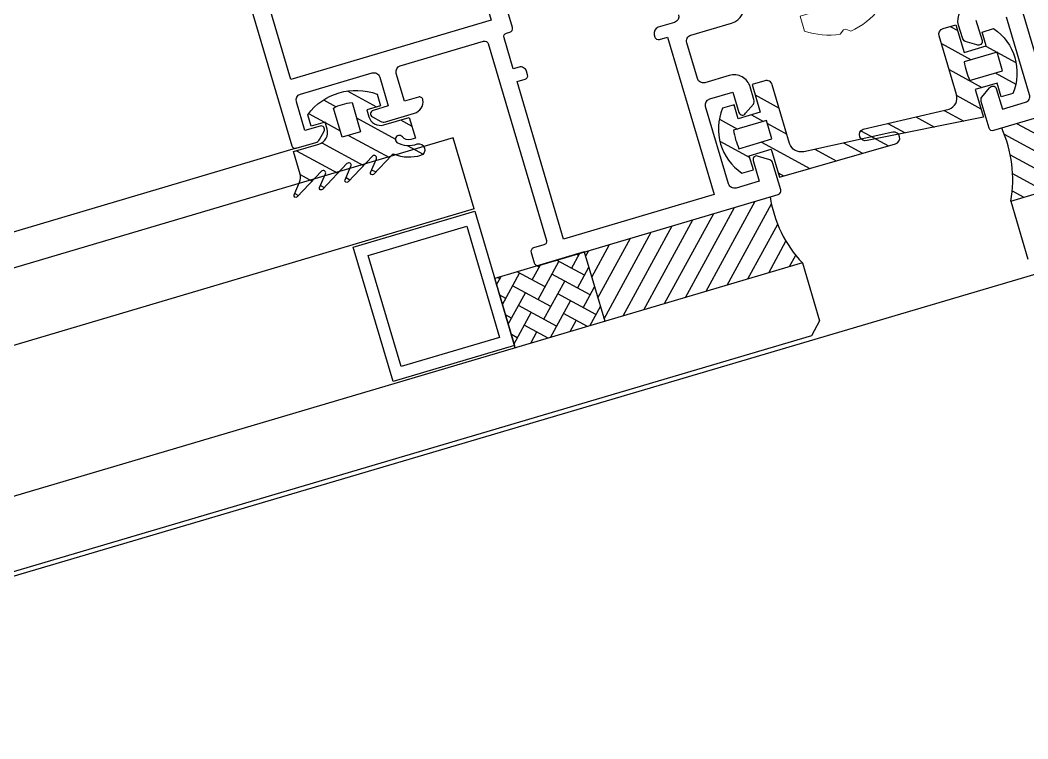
# Model space of a CAD drawing. Header units: millimetres. Extents: x 62878 to 70819, y -67946 to -61850.
# Drawn here: x 63786.6 to 63794.95, y -65578.62 to -65572.66 of the extents above; entities that cross this region are included whole.
import ezdxf

# ---------------------------------------------------------------- set-up
doc = ezdxf.new("R2010")
doc.units = ezdxf.units.MM
doc.layers.add('alan hesabı1', color=7, linetype='Continuous', plot=False)
doc.layers.add('DOGRAMA', color=171, linetype='Continuous', lineweight=0)
pattern_1 = [(151.4266584183392, (64120.04222058725, -65463.42116544953), (0.07592747398675415, 0.1394151397588898), [])]

# ---------------------------------------------------------------- blocks, each defined once
blk = doc.blocks.new('a2we')
at = {"lineweight": 5, "ltscale": 0.5}
for p, q in [((-196.0144480926461, -415.2868589025547), (-196.5925912144022, -417.2488821181558)), ((-196.0144480926461, -415.2868589025547), (-195.4639709594615, -417.7110762494052)), ((-197.5747968978259, -417.6063757508618), (-196.5747276986959, -417.2423803302317)), ((-196.5747276986959, -417.2423803302317), (-194.1582851917165, -418.2620245979042)), ((-194.1582851917165, -418.2620245979042), (-197.5747968978259, -417.6063757508618)), ((-195.1583543907882, -418.6260200186506), (-197.5747968978259, -417.6063757508618)), ((-196.8896500078097, -417.895480952812), (-197.0961171580722, -418.3448917148726)), ((-197.1143788935161, -419.7428166739272), (-197.1143788935161, -418.4283854465556)), ((-194.1582851917165, -418.2620245979042), (-195.1583543907882, -418.6260200186506)), ((-195.1583543907882, -418.6260200186506), (-194.9264251741961, -419.2953524503964)), ((-198.1144480926461, -420.1068120946153), (-197.1143788935161, -419.7428166739268)), ((-197.1143788935161, -419.7428166739268), (-193.9153324771005, -421.0399975355008)), ((-197.1143788935161, -419.7428166739268), (-193.9153324771005, -421.0399975355008)), ((-194.9154016761394, -420.634479622855), (-194.9154016761394, -419.3608343693425)), ((-194.9154016761721, -421.4039929561312), (-198.1144480926461, -420.1068120946153)), ((-193.9153324771005, -421.0399975355008), (-198.1144480926461, -420.1068120946153)), ((-197.1143788935161, -422.2969096404012), (-197.1143788935162, -420.512330007273)), ((-193.9153324771005, -421.0399975355008), (-194.9154016761721, -421.4039929561312)), ((-194.9154016761721, -423.1885725893157), (-194.9154016761721, -421.4039929561312)), ((-198.1144480926461, -422.6609050610894), (-197.1143788935161, -422.2969096404012)), ((-197.1143788935161, -422.2969096404012), (-193.9153324771005, -423.594090501975)), ((-197.1143788935161, -422.2969096404012), (-193.9153324771005, -423.594090501975)), ((-194.9154016761721, -423.9580859226053), (-198.1144480926461, -422.6609050610894)), ((-193.9153324771005, -423.594090501975), (-198.1144480926461, -422.6609050610894)), ((-197.1143788935161, -424.8510026068752), (-197.1143788935162, -423.0664229737469)), ((-193.9153324771005, -423.594090501975), (-194.9154016761721, -423.9580859226053)), ((-194.9154016761721, -425.7426655557898), (-194.9154016761721, -423.9580859226053)), ((-198.1144480926461, -425.2149980275636), (-197.1143788935161, -424.8510026068752)), ((-197.1143788935161, -424.8510026068752), (-193.9153324771005, -426.1481834684492)), ((-197.1143788935161, -424.8510026068752), (-193.9153324771005, -426.1481834684492)), ((-194.9154016761721, -426.5121788890793), (-198.1144480926461, -425.2149980275636)), ((-193.9153324771005, -426.1481834684492), (-198.1144480926461, -425.2149980275636)), ((-197.1143788935161, -427.3050955733496), (-197.1143788935162, -425.6205159402211)), ((-193.9153324771005, -426.1481834684492), (-194.9154016761721, -426.5121788890793)), ((-194.9154016761721, -428.1967585222638), (-194.9154016761721, -426.5121788890793)), ((-198.1144480926461, -427.669090994038), (-197.1143788935161, -427.3050955733496)), ((-197.1143788935161, -427.3050955733496), (-193.9153324771005, -428.6022764349236)), ((-197.1143788935161, -427.3050955733496), (-193.9153324771005, -428.6022764349236)), ((-194.9154016761721, -428.9662718555534), (-198.1144480926461, -427.669090994038)), ((-193.9153324771005, -428.6022764349236), (-198.1144480926461, -427.669090994038)), ((-197.1143788935161, -429.5591885398237), (-197.1143788935161, -428.0237477951896)), ((-193.9153324771005, -428.6022764349236), (-194.9154016761721, -428.9662718555534)), ((-194.9154016761721, -430.450851488738), (-194.9154016761721, -428.9662718555534)), ((-198.1144480926461, -429.9231839605702), (-197.1143788935161, -429.5591885398237)), ((-197.1143788935161, -429.5591885398237), (-193.9153324771005, -430.8563694013976)), ((-197.1143788935161, -429.5591885398237), (-193.9153324771005, -430.8563694013976)), ((-194.9154016761721, -431.2203648220857), (-198.1144480926461, -429.9231839605702)), ((-193.9153324771005, -430.8563694013976), (-198.1144480926461, -429.9231839605702)), ((-197.1143788935161, -431.8132815063559), (-197.1143788935161, -430.2778407616635)), ((-193.9153324771005, -430.8563694013976), (-194.9154016761721, -431.2203648220857)), ((-194.9154016761721, -432.7049444552304), (-194.9154016761721, -431.2203648220857)), ((-198.1144480926461, -432.177276926986), (-197.1143788935161, -431.8132815063559)), ((-194.9154016761721, -433.4744577885599), (-198.1144480926461, -432.177276926986)), ((-193.9153324771005, -433.1104623678716), (-198.1144480926461, -432.177276926986)), ((-197.1143788935161, -431.8132815063559), (-193.9153324771005, -433.1104623678716)), ((-197.1143788935161, -431.8132815063559), (-193.9153324771005, -433.1104623678716)), ((-197.1143788935161, -434.0673744728301), (-197.1143788935161, -432.5319337281958)), ((-193.9153324771005, -433.1104623678716), (-194.9154016761721, -433.4744577885599)), ((-194.9154016761721, -434.9590374217446), (-194.9154016761721, -433.4744577885599)), ((-198.1144480926461, -434.4313698935184), (-197.1143788935161, -434.0673744728301)), ((-194.9154016761721, -435.7285507550341), (-198.1144480926461, -434.4313698935184)), ((-193.9153324771005, -435.364555334404), (-198.1144480926461, -434.4313698935184)), ((-197.1143788935161, -434.0673744728301), (-193.9153324771005, -435.364555334404)), ((-197.1143788935161, -434.0673744728301), (-193.9153324771005, -435.364555334404)), ((-197.1143788935161, -436.3642339800811), (-197.1143788935161, -434.7860266946118)), ((-193.9153324771005, -435.364555334404), (-194.9154016761721, -435.7285507550341)), ((-198.1144480926461, -436.7282294008277), (-197.1143788935161, -436.3642339800811)), ((-197.1143788935161, -436.3642339800811), (-193.9153324771005, -437.6614148416551)), ((-197.1143788935161, -436.3642339800811), (-193.9153324771005, -437.6614148416551)), ((-194.9154016761721, -437.2558969289955), (-194.9154016761721, -435.7285507550341)), ((-194.9154016761721, -438.0254102623434), (-198.1144480926461, -436.7282294008277)), ((-193.9153324771005, -437.6614148416551), (-198.1144480926461, -436.7282294008277)), ((-197.1143788935161, -438.6610934873901), (-197.1143788935161, -437.1337473134849)), ((-193.9153324771005, -437.6614148416551), (-194.9154016761721, -438.0254102623434)), ((-194.9154016761721, -439.5527564362646), (-194.9154016761721, -438.0254102623434)), ((-198.1144480926461, -439.0250889080787), (-197.1143788935161, -438.6610934873901)), ((-194.9154016761721, -440.3222697695944), (-198.1144480926461, -439.0250889080787)), ((-193.9153324771005, -439.9582743489061), (-198.1144480926461, -439.0250889080787)), ((-197.1143788935161, -438.6610934873901), (-193.9153324771005, -439.9582743489061)), ((-197.1143788935161, -438.6610934873901), (-193.9153324771005, -439.9582743489061)), ((-197.1143788935161, -440.9579529946993), (-197.1143788935161, -439.430606820736)), ((-193.9153324771005, -439.9582743489061), (-194.9154016761721, -440.3222697695944)), ((-194.9154016761721, -441.849615943574), (-194.9154016761721, -440.3222697695944)), ((-198.1144480926461, -441.3219484153295), (-197.1143788935161, -440.9579529946993)), ((-194.9154016761721, -442.6191292769035), (-198.1144480926461, -441.3219484153295)), ((-193.9153324771005, -442.2551338562151), (-198.1144480926461, -441.3219484153295)), ((-197.1143788935161, -440.9579529946993), (-193.9153324771005, -442.2551338562151)), ((-197.1143788935161, -443.2537258831643), (-197.1143788935161, -441.7274663280053)), ((-193.9153324771005, -442.2551338562151), (-194.9154016761721, -442.6191292769035)), ((-194.9154016761721, -444.1453888320787), (-194.9154016761721, -442.6191292769035)), ((-198.1144480926461, -443.6177213039109), (-197.1143788935161, -443.2537258831643)), ((-194.9154016761721, -444.9149021654266), (-198.1144480926461, -443.6177213039109)), ((-193.9153324771005, -444.5509067447383), (-198.1144480926461, -443.6177213039109)), ((-197.1143788935161, -443.2537258831643), (-193.9153324771005, -444.5509067447383)), ((-197.1143788935161, -445.5538642814245), (-197.1143788935161, -444.0232392165685)), ((-193.9153324771005, -444.5509067447383), (-194.9154016761721, -444.9149021654266)), ((-198.1144480926461, -445.9178597020545), (-197.1143788935161, -445.5538642814245)), ((-197.1143788935161, -445.5538642814245), (-193.9153324771005, -446.8510451429402)), ((-197.1143788935161, -445.5538642814245), (-193.9153324771005, -446.8510451429402)), ((-194.9154016761721, -446.4455272302989), (-194.9154016761721, -444.9149021654266)), ((-193.9153324771005, -446.8510451429402), (-198.1144480926461, -445.9178597020545)), ((-194.9154016761721, -447.2150405636282), (-198.1144480926461, -445.9178597020545)), ((-197.1143788935161, -447.8540026795677), (-197.1143788935161, -446.3233776147298)), ((-193.9153324771005, -446.8510451429402), (-194.9154016761721, -447.2150405636282)), ((-194.9154016761721, -448.7456656284821), (-194.9154016761721, -447.2150405636282)), ((-197.1143788935161, -447.8540026795677), (-198.1144480926461, -448.2179981003141)), ((-194.9154016761721, -449.5151789618299), (-198.1144480926461, -448.2179981003141)), ((-198.1144480926461, -448.2179981003141), (-193.9153324771005, -449.1511835411412)), ((-193.9153324771005, -449.1511835411412), (-197.1143788935161, -447.8540026795677)), ((-197.1143788935161, -450.1541410778275), (-197.1143788935161, -448.6235160129718)), ((-193.9153324770423, -449.1511835411412), (-194.9154016761721, -449.5151789618299)), ((-194.9154016761723, -451.0458040266858), (-194.9154016761721, -449.5151789618299)), ((-198.1144480926461, -450.5181364984577), (-197.1143788935161, -450.1541410778275)), ((-194.9154016761721, -451.8153173600317), (-198.1144480926461, -450.5181364984577)), ((-193.9153324770423, -451.4513219393434), (-198.1144480926461, -450.5181364984577)), ((-197.1143788935161, -450.1541410778275), (-193.9153324770423, -451.4513219393434)), ((-197.1143788935161, -453.2868589025547), (-197.1143788935162, -450.9236544111328)), ((-193.9153324770423, -451.4513219393434), (-194.9154016761721, -451.8153173600317)), ((-194.9154016761721, -453.2868589025547), (-194.9154016761721, -451.8153173600317)), ((-192.7980524524961, -453.2868589025547), (-199.230843732796, -453.2868589025547)), ((-199.230843732796, -454.5827171301502), (-199.230843732796, -453.2868589025547)), ((-192.7980524524961, -454.5827171301502), (-192.7980524524961, -453.2868589025547))]:
    blk.add_line(p, q, dxfattribs=at)
blk.add_lwpolyline([(-196.4690204826777, -455.6637351848848), (-196.1125089353335, -455.3998333582319), (-195.9163872499585, -455.3998333582319), (-195.5598757026143, -455.6637351848848)], dxfattribs=at)
for centre, radius, start, end in [((-196.9143788935627, -418.4283854465556), 0.2, 155.3251238657465, 180), ((-195.115401676151, -419.3608343693425), 0.2, 0, 19.11162363728389), ((-195.6603624057317, -449.5292358589606), 6.187568978619671, 234.757305859688, 262.4904896380407), ((-196.3685337795604, -449.5292358589606), 6.187568978619673, 277.5095103619591, 305.2426941403116)]:
    blk.add_arc(centre, radius, start, end, dxfattribs=at)

msp = doc.modelspace()

# ---------------------------------------------------------------- hatches: boundary and pattern name
at = {"layer": 'DOGRAMA', "lineweight": -2}
h = msp.add_hatch(dxfattribs=at)
h.set_pattern_fill('ANSI31', color=256, scale=0.05, angle=523.5057849383392, style=0)
h.set_pattern_definition(pattern_1)
edge = h.paths.add_edge_path(flags=16)
edge.add_arc((63795.08201122457, -65572.89790398927), 0.6682513992588868, 189.6188694481534, 203.3702278784243)
edge.add_line((63794.46858258981, -65573.16297990797), (63794.74204002808, -65573.08200642436))
edge.add_line((63794.74204002808, -65573.08200642436), (63794.69661216924, -65572.92859094386))
edge.add_line((63794.69661216924, -65572.92859094386), (63794.42315473098, -65573.00956442751))
edge = h.paths.add_edge_path()
edge.add_line((63794.24963334131, -65572.73242619689), (63794.35510648411, -65572.70119454394))
edge.add_line((63794.35510648411, -65572.70119454394), (63794.42324827232, -65572.93131776464))
edge.add_line((63794.42324827232, -65572.93131776464), (63794.60542915536, -65572.87737218228))
edge.add_line((63794.60542915536, -65572.87737218228), (63794.57135826124, -65572.76231057194))
edge.add_line((63794.57135826124, -65572.76231057194), (63794.66724293652, -65572.73391816016))
edge.add_arc((63794.41881609997, -65573.09949729918), 0.4420000000057095, -22.813099458485624, 55.80219677359008, ccw=False)
edge.add_line((63794.82624044238, -65573.27087234176), (63794.73035576712, -65573.29926475353))
edge.add_line((63794.73035576712, -65573.29926475353), (63794.69628487297, -65573.18420314319))
edge.add_line((63794.69628487297, -65573.18420314319), (63794.51410398994, -65573.2381487255))
edge.add_line((63794.51410398994, -65573.2381487255), (63794.58224577815, -65573.46827194623))
edge.add_line((63794.58224577815, -65573.46827194623), (63793.6200460716, -65573.65994512521))
edge.add_arc((63793.60584986571, -65573.61200278756), 0.05000000001327318, 113.20438548045419, 286.494548667134, ccw=False)
edge.add_line((63793.58614925271, -65573.56604752838), (63794.297998581, -65573.40211153918))
edge.add_arc((63794.26368297033, -65573.30818370059), 0.09999999999070175, 290.0692782376142, 376.4945486662412)
edge.add_line((63794.3595676456, -65573.27979128882), (63794.21588720951, -65572.79456474043))
edge.add_arc((63794.26382954718, -65572.78036853454), 0.05000000002516042, 106.4945486431505, 196.494548654405, ccw=False)
h = msp.add_hatch(dxfattribs=at)
h.set_pattern_fill('ANSI31', color=256, scale=0.05, angle=523.5057849383392, style=0)
h.set_pattern_definition(pattern_1)
edge = h.paths.add_edge_path(flags=16)
edge.add_arc((63793.17113675406, -65573.46373304003), 0.6682513992444186, 189.6188694445673, 203.3702278749884)
edge.add_line((63792.5577081193, -65573.72880895868), (63792.83116555753, -65573.64783547501))
edge.add_line((63792.83116555753, -65573.64783547501), (63792.78573769872, -65573.49441999457))
edge.add_line((63792.78573769872, -65573.49441999457), (63792.51228026048, -65573.57539347823))
edge = h.paths.add_edge_path()
edge.add_line((63792.7715897213, -65573.16487510425), (63792.66611657851, -65573.1961067572))
edge.add_line((63792.66611657851, -65573.1961067572), (63792.73425836672, -65573.42622997788))
edge.add_line((63792.73425836672, -65573.42622997788), (63792.55207748371, -65573.48017556024))
edge.add_line((63792.55207748371, -65573.48017556024), (63792.51800658958, -65573.3651139499))
edge.add_line((63792.51800658958, -65573.3651139499), (63792.42212191428, -65573.39350636162))
edge.add_arc((63792.82954625669, -65573.56488140419), 0.4420000000055316, 157.1869005432532, 235.8021967743702)
edge.add_line((63792.58111942015, -65573.93046054321), (63792.67700409544, -65573.9020681315))
edge.add_line((63792.67700409544, -65573.9020681315), (63792.64293320134, -65573.78700652115))
edge.add_line((63792.64293320134, -65573.78700652115), (63792.82511408439, -65573.73306093879))
edge.add_line((63792.82511408439, -65573.73306093879), (63792.89325587263, -65573.96318415945))
edge.add_line((63792.89325587263, -65573.96318415945), (63793.85412995925, -65573.68805380819))
edge.add_arc((63793.83993375338, -65573.64011147055), 0.04999999999518848, 286.4945486558794, 459.7847118510017)
edge.add_line((63793.83143642547, -65573.59083880654), (63793.0956521043, -65573.75292376385))
edge.add_arc((63793.07329337625, -65573.65545537267), 0.09999999999484235, 196.4945486467013, 282.9198190820011, ccw=False)
edge.add_line((63792.97740870096, -65573.68384778441), (63792.83372826486, -65573.198621236))
edge.add_arc((63792.7857859272, -65573.2128174419), 0.050000000015339, 16.4945486751285, 106.494548683123)
h = msp.add_hatch(dxfattribs=at)
h.set_pattern_fill('ANSI31', color=256, scale=0.03999999999999999, angle=523.5057849383392, style=0)
h.set_pattern_definition([(151.4266584183392, (64139.51362541178, -65457.68057365442), (0.06074197918940329, 0.1115321118071118), [])])
h.paths.add_polyline_path([(63796.01729161836, -65573.20760033923, -0.4142135623420975), (63795.98311541937, -65573.18903996676), (63794.73421752382, -65573.55885112997, -0.1532309010706403), (63794.80868731914, -65574.1625515934), (63796.17983817563, -65573.75654010517)])
h.paths.add_polyline_path([(63796.27462608748, -65573.10272074111), (63796.0358519908, -65573.1734241403, -0.4142135623575963), (63796.01729161836, -65573.20760033923), (63796.17983817563, -65573.75654010517), (63796.4449805581, -65573.67802879278)])
h = msp.add_hatch(dxfattribs=at)
h.set_pattern_fill('ANSI31', color=256, scale=0.05, angle=523.5057849383392, style=0)
h.set_pattern_definition(pattern_1)
edge = h.paths.add_edge_path(flags=16)
edge.add_arc((63789.38693302641, -65573.7447234104), 0.3999999999824101, 94.95758961971308, 118.03150768550469, ccw=False)
edge.add_line((63789.35236569247, -65573.34621983525), (63789.42389139022, -65573.58777093563))
edge.add_line((63789.42389139022, -65573.58777093563), (63789.27047590976, -65573.6331987944))
edge.add_line((63789.27047590976, -65573.6331987944), (63789.19895021202, -65573.39164769405))
edge = h.paths.add_edge_path()
edge.add_arc((63789.38693302645, -65573.74472341043), 0.4999999999896124, 69.62465100728872, 143.3644462987043, ccw=False)
edge.add_line((63789.5610174053, -65573.27600747404), (63789.58940981703, -65573.37189214928))
edge.add_line((63789.58940981703, -65573.37189214928), (63789.47434820671, -65573.4059630434))
edge.add_line((63789.47434820671, -65573.4059630434), (63789.49138365377, -65573.46349384857))
edge.add_arc((63789.58726832905, -65573.43510143684), 0.09999999998909022, 196.4945486387068, 286.4945486438877)
edge.add_line((63789.61566074078, -65573.53098611212), (63789.82660702641, -65573.4685228062))
edge.add_line((63789.82660702641, -65573.4685228062), (63789.8777133676, -65573.64111522173))
edge.add_line((63789.8777133676, -65573.64111522173), (63789.83985867845, -65573.65232437396))
edge.add_arc((63789.82140361082, -65573.58999933502), 0.06500000000697681, 218.0852131233983, 286.4945486410548, ccw=False)
edge.add_arc((63789.74451282256, -65573.65025737649), 0.0326894307398682, 38.08521316059502, 231.9248277957229)
edge.add_arc((63789.82223615019, -65573.50243024949), 0.1992591643013522, 240.5783271251748, 290.8442342832229)
edge.add_arc((63789.90606953131, -65573.73697599405), 0.05002797726310308, -72.53329270718899, 104.97994357882689, ccw=False)
edge.add_arc((63789.82420263158, -65573.47620783444), 0.3233450411895727, 248.1088857668126, 287.4351959213048, ccw=False)
edge.add_arc((63789.69618853294, -65573.79479566828), 0.02000000002033072, 68.10888576570449, 136.4945486668872)
edge.add_line((63789.68168235542, -65573.78102719651), (63789.5302027786, -65573.94062295041))
edge.add_arc((63789.51932314548, -65573.93029659659), 0.01499999999946561, 156.4945486406032, 316.49454862435107, ccw=False)
edge.add_line((63789.50556781352, -65573.9243140518), (63789.55467398511, -65573.81140696701))
edge.add_arc((63789.53633354248, -65573.80343024062), 0.02000000000132879, 336.4945486572299, 496.4945486684248)
edge.add_line((63789.52182736497, -65573.78966176887), (63789.31925649299, -65574.00308625631))
edge.add_arc((63789.30837685985, -65573.99275990247), 0.01500000003533333, 156.4945486450537, 316.49454860111786, ccw=False)
edge.add_line((63789.29462152785, -65573.98677735766), (63789.34372769947, -65573.87387027289))
edge.add_arc((63789.32538725685, -65573.8658935465), 0.01999999998218053, 336.4945486788321, 496.4945486684248)
edge.add_line((63789.31088107935, -65573.85212507476), (63789.10831020738, -65574.06554956216))
edge.add_arc((63789.09743057425, -65574.05522320834), 0.01500000000474293, 156.4945485829973, 316.4945486434838, ccw=False)
edge.add_line((63789.08367524225, -65574.04924066352), (63789.13278141389, -65573.9363335788))
edge.add_arc((63789.11444097124, -65573.9283568524), 0.020000000008001, 336.4945486655434, 496.4945486525376)
edge.add_line((63789.09993479373, -65573.91458838063), (63788.89736392175, -65574.12801286807))
edge.add_arc((63788.88648428861, -65574.11768651426), 0.01500000000527968, 156.4945486228847, 316.494548722065, ccw=False)
edge.add_line((63788.87272895662, -65574.11170396945), (63788.9185463658, -65574.006358553))
edge.add_arc((63788.82684415261, -65573.9664749211), 0.0999999999909692, 336.4945486987842, 376.4945486982193)
edge.add_line((63788.92272882787, -65573.93808250927), (63788.86776027358, -65573.75244692383))
edge.add_line((63788.86776027358, -65573.75244692383), (63789.07870655922, -65573.68998361795))
edge.add_arc((63789.05031414747, -65573.59409894266), 0.10000000000433, 286.4945486535122, 376.494548647885)
edge.add_line((63789.14619882275, -65573.56570653092), (63789.12916337567, -65573.50817572574))
edge.add_line((63789.12916337567, -65573.50817572574), (63789.01410176533, -65573.54224661985))
edge.add_line((63789.01410176533, -65573.54224661985), (63788.98570935359, -65573.44636194455))
h = msp.add_hatch(dxfattribs=at)
h.set_pattern_fill('ANSI31', color=256, scale=0.03999999999999999, angle=523.5057849383392, style=0)
h.set_pattern_definition([(61.42665841833934, (63889.61451716415, -65531.3562423259), (-0.1115321118071118, 0.06074197918940329), [])])
h.paths.add_polyline_path([(63791.54906575008, -65574.53068672733, 0.4142135623420975), (63791.56762612257, -65574.49651052844), (63792.81652401814, -65574.12669936522, 0.1532309010706403), (63793.08276316398, -65574.67361500514), (63791.71161230743, -65575.0796264933)])
h.paths.add_polyline_path([(63791.27611545444, -65574.5828297541), (63791.51488955114, -65574.51212635491, 0.4142135623575963), (63791.54906575008, -65574.53068672733), (63791.71161230743, -65575.0796264933), (63791.44646992501, -65575.15813780575)])
h = msp.add_hatch(dxfattribs=at)
h.set_pattern_fill('AR-HBONE', color=256, scale=0.03, angle=523.5057849383392, style=0)
h.set_pattern_definition([(151.4266584183392, (64015.45605608374, -65470.99870684715), (-0.04799067648917342, 0.1627786686581245), [0.3599999999999989, -0.1199999999999998]), (61.42665841833934, (64015.35067141115, -65470.94131285105), (-0.04799067648917342, 0.1627786686581245), [0.359999999999998, -0.1199999999999995])])
h.paths.add_polyline_path([(63790.77418043459, -65574.73145773575), (63790.53446874639, -65574.80243876511), (63790.70482321698, -65575.37774681683), (63791.44646992501, -65575.15813780575), (63791.27611545444, -65574.5828297541)])

# ---------------------------------------------------------------- linework, layer by layer
at = {"layer": 'alan hesabı1'}
msp.add_lwpolyline([(63724.95426861863, -65595.46300699344), (64131.54280300612, -65475.35181634451), (64132.28794008258, -65475.75773597493), (64579.09331549415, -66991.10609428944), (64176.60329802258, -67109.7100704219), (64175.12696321385, -67104.70251828383), (64170.38691273129, -67106.09998781179)], close=True, dxfattribs=at)
at = {"layer": 'DOGRAMA', "lineweight": -2}
for p, q in [((63794.80868731914, -65574.1625515934), (63905.39661679883, -65541.48872163684)), ((63790.18936465911, -65573.63697971134), (63731.44334241942, -65591.04192300056)), ((63790.36411427579, -65574.2271307134), (63790.18936465911, -65573.63697971134)), ((63788.89084719377, -65573.72475226525), (63732.57590056025, -65590.39368534532)), ((63794.80868731914, -65574.1625515934), (63794.95064937796, -65574.64197496984)), ((63790.36411427579, -65574.2271307134), (63731.61369688997, -65591.61723105224)), ((63791.27611545441, -65574.58282975401), (63790.53446874639, -65574.80243876511)), ((63791.27611545441, -65574.58282975401), (63791.44646992501, -65575.15813780575)), ((63791.27611545441, -65574.58282975401), (63791.44646992501, -65575.15813780575)), ((63793.082763164, -65574.67361500514), (63682.77039523415, -65607.32224439214)), ((63793.08276316398, -65574.67361500514), (63793.22472522278, -65575.15303838157)), ((63790.70482321698, -65575.37774681683), (63790.53446874639, -65574.80243876511)), ((63793.22472522278, -65575.15303838157), (63793.1572329593, -65575.27731546859)), ((63793.1572329593, -65575.27731546859), (63683.03663474507, -65607.86916023036))]:
    msp.add_line(p, q, dxfattribs=at)
at = {"layer": 'DOGRAMA', "lineweight": -2, "ltscale": 0.5}
for points in [[(63788.07345361087, -65570.39299108318, -0.2621398995659221), (63788.3193783442, -65570.13945961976), (63789.5946445255, -65569.76184054329, -0.4142135623730951), (63789.65678306901, -65569.79558667506), (63789.70221092784, -65569.94900215551), (63789.65426859018, -65569.96319836138, 0.4142135623730951), (63789.62052245844, -65570.02533690493), (63789.62620094078, -65570.04451383997, 0.4142135623730951), (63789.66348406687, -65570.064761519), (63789.73060333961, -65570.04488683079), (63790.50571618073, -65572.66253846607), (63788.84691129829, -65573.15372718956), (63788.07179845715, -65570.53607555431), (63788.13891772986, -65570.51620086604, 0.4142135623730951), (63788.15916540895, -65570.47891773997), (63788.15348692658, -65570.45974080486, 0.3618128521052944), (63788.10026813606, -65570.42421619977)], [(63787.94216765014, -65570.62660650957), (63788.85356406771, -65573.70450458622, 0.4142135623730951), (63788.89084719383, -65573.72475226523), (63789.0531703606, -65573.67668675138, 0.1991096956269791), (63789.08290610497, -65573.6526029289), (63789.1214239398, -65573.58167799532, 0.6680969080520953), (63789.08853914834, -65573.54106335643), (63788.96224944251, -65573.57845900195), (63788.89126841308, -65573.33874731376, -0.4142135623730951), (63788.9250145449, -65573.27660877025), (63789.51949953163, -65573.1005758173, -0.4142135623730951), (63789.58163807516, -65573.13432194908), (63789.65261910455, -65573.37403363729), (63789.52631981025, -65573.41143212204, 0.6680969080520438), (63789.52085073161, -65573.46340372565), (63789.59177566521, -65573.50192156043, 0.1989616347782854), (63789.6298399747, -65573.50592910858), (63789.86956125139, -65573.4349452399, 0.3728392455561729), (63789.94012416568, -65573.324657747, 0.4568501953068724), (63789.90191926031, -65573.30021336673), (63789.78685764997, -65573.33428426083), (63789.71871586174, -65573.10416104014, -0.4142135623730951), (63789.75246199349, -65573.04202249658), (63790.44283165553, -65572.83759713193, -0.4142135623730951), (63790.48011478165, -65572.85784481095), (63790.96278578163, -65574.4878842908, -0.4142135623730951), (63790.94253810256, -65574.5251674169), (63790.85624189478, -65574.55072058749, 0.4142135623730951), (63790.83599421575, -65574.58800371364), (63790.86154738634, -65574.67429992137, 0.4142135623730951), (63790.89883051244, -65574.69454760043), (63792.88364329085, -65574.10682467693, 0.4142135623730951), (63792.90389096988, -65574.06954155082), (63792.83879000894, -65573.84968757884, 0.1989616347783402), (63792.81470334721, -65573.819942246), (63792.71865432971, -65573.79191965808, 0.6680475602943508), (63792.67557665727, -65573.82680614022), (63792.72599306286, -65573.99706855814), (63792.53422371224, -65574.05385338166, -0.4142135623730951), (63792.47208516875, -65574.02010724992), (63792.28185600995, -65573.37767992548, -0.4142135623730951), (63792.31560214167, -65573.31554138196), (63792.50737149225, -65573.25875655841), (63792.55778789781, -65573.42901897633, 0.6680475602943992), (63792.61291530983, -65573.43482595037), (63792.67821818466, -65573.35901502345, 0.1991096956271691), (63792.682228572, -65573.3209603024), (63792.65119850521, -65573.21616794082, 0.4142135623730951), (63792.47721058333, -65573.12167877187), (63792.27585276523, -65573.18130283656, -0.4142135623730951), (63792.21371422173, -65573.14755670482), (63792.12569774524, -65572.85031421144, -0.4142135623730951), (63792.15944387699, -65572.7881756679), (63792.4950402405, -65572.68880222674, 0.4142135623730951), (63792.59627863576, -65572.50238659618)], [(63794.52094967324, -65572.66251591146), (63794.57136607882, -65572.83277832936, -0.6680475602943992), (63794.52828840634, -65572.86766481149), (63794.43223654964, -65572.8396326351, -0.1991096956271691), (63794.40815272714, -65572.80989689071), (63794.37712266033, -65572.70510452909, -0.4142135623730951), (63794.47161182923, -65572.5311166072)], [(63796.65191102947, -65572.99100289469), (63794.66709825111, -65573.57872581817, -0.4142135623730951), (63794.62981512501, -65573.5584781391), (63794.56471416407, -65573.33862416713, -0.1989616347783402), (63794.56872171221, -65573.30055985764), (63794.6340274263, -65573.22475851921, -0.6680475602943508), (63794.68915483821, -65573.23056549321), (63794.73957124382, -65573.40082791113), (63794.93134059436, -65573.3440430876, 0.4142135623730951), (63794.96508672614, -65573.28190454407), (63794.77485756732, -65572.63947721968, 0.4142135623730951)]]:
    msp.add_lwpolyline(points, format="xyb", dxfattribs=at)
at = {"layer": 'DOGRAMA', "linetype": 'ByBlock', "lineweight": -2}
for points in [[(63795.62316682816, -65570.85519265773), (63794.4054314521, -65571.21577628712, 0.4142135623730951), (63794.37168532032, -65571.27791483063), (63794.42366046925, -65571.4534413172), (63794.46632594104, -65571.4636892985), (63794.43611905956, -65571.49551551274), (63794.45260369381, -65571.55118615518, -0.9999999999999998), (63794.4696391409, -65571.6087169604), (63794.49235307031, -65571.6854247006, -0.9999999999999998), (63794.50938851735, -65571.74295550575), (63794.55055751444, -65571.88198828489, 0.4142135623730951), (63794.61269605792, -65571.9157344167), (63794.74693460332, -65571.87598504026, -0.4142135623730951), (63794.80907314684, -65571.90973117198), (63794.81475162922, -65571.92890810707, -0.4142135623730951), (63794.79450395016, -65571.96619123315), (63794.72738467747, -65571.98606592139), (63795.11352147742, -65573.29009750522)], [(63792.05755595704, -65572.6201909908, -0.4142135623730951), (63792.02380982526, -65572.68232953426), (63791.88957127985, -65572.72207891074, 0.4142135623730951), (63791.8558251481, -65572.78421745429), (63791.86150363046, -65572.80339438935, 0.4142135623730951), (63791.89878675655, -65572.8236420684), (63791.96590602928, -65572.80376738016), (63792.35204282924, -65574.10779896402), (63791.10554205054, -65574.47690031693), (63790.71940525057, -65573.17286873306), (63790.78652452327, -65573.15299404481, 0.4142135623730951), (63790.80677220233, -65573.11571091873), (63790.79825447879, -65573.08694551613, 0.4142135623730951), (63790.73611593529, -65573.05319938435), (63790.68817359763, -65573.06739559023), (63790.61151408587, -65572.80850696696, -0.4142135623730951), (63790.63176176491, -65572.77122384084), (63790.66052716752, -65572.76270611731, 0.4142135623730951), (63790.68077484659, -65572.72542299122), (63790.57856216424, -65572.38023816019, -0.4142135623730951)]]:
    msp.add_lwpolyline(points, format="xyb", dxfattribs=at)
at = {"layer": 'DOGRAMA', "lineweight": -2}
for points in [[(63794.24963334131, -65572.73242619689), (63794.35510648411, -65572.70119454394), (63794.42324827232, -65572.93131776464), (63794.60542915536, -65572.87737218228), (63794.57135826124, -65572.76231057194), (63794.66724293652, -65572.73391816016, -0.3571428571427583), (63794.82624044238, -65573.27087234176), (63794.73035576712, -65573.29926475353), (63794.69628487297, -65573.18420314319), (63794.51410398994, -65573.2381487255), (63794.58224577815, -65573.46827194623), (63793.6200460716, -65573.65994512521, -0.9430953754055073), (63793.58614925271, -65573.56604752838), (63794.297998581, -65573.40211153918, 0.3960555621610378), (63794.3595676456, -65573.27979128882), (63794.21588720951, -65572.79456474043, -0.4142135623731011)], [(63794.42315473098, -65573.00956442751, 0.0600737299861167), (63794.46858258981, -65573.16297990797), (63794.74204002808, -65573.08200642436), (63794.69661216924, -65572.92859094386)], [(63792.7715897213, -65573.16487510425), (63792.66611657851, -65573.1961067572), (63792.73425836672, -65573.42622997788), (63792.55207748371, -65573.48017556024), (63792.51800658958, -65573.3651139499), (63792.42212191428, -65573.39350636162, 0.3571428571427583), (63792.58111942015, -65573.93046054321), (63792.67700409544, -65573.9020681315), (63792.64293320134, -65573.78700652115), (63792.82511408439, -65573.73306093879), (63792.89325587263, -65573.96318415945), (63793.85412995925, -65573.68805380819, 0.9430953754055073), (63793.83143642547, -65573.59083880654), (63793.0956521043, -65573.75292376385, -0.3960555621610378), (63792.97740870096, -65573.68384778441), (63792.83372826486, -65573.198621236, 0.4142135623731011)], [(63788.98570935359, -65573.44636194455, -0.3333333333332296), (63789.5610174053, -65573.27600747404), (63789.58940981703, -65573.37189214928), (63789.47434820671, -65573.4059630434), (63789.49138365377, -65573.46349384857, 0.4142135623730951), (63789.61566074078, -65573.53098611212), (63789.82660702641, -65573.4685228062), (63789.8777133676, -65573.64111522173), (63789.83985867845, -65573.65232437396, -0.3076847592325949), (63789.7702424852, -65573.6300934646, 1.128701775595035), (63789.72435342004, -65573.67599057242, 0.2229122392588673), (63789.8931382544, -65573.68864814921, -0.9785310008372164), (63789.92108550747, -65573.7846972573, -0.1732976222504512), (63789.70364541062, -65573.7762377865, 0.3075716929246892), (63789.68168235542, -65573.78102719651), (63789.5302027786, -65573.94062295041, -0.8390996311771624), (63789.50556781352, -65573.9243140518), (63789.55467398511, -65573.81140696701, 0.8390996311772869), (63789.52182736497, -65573.78966176887), (63789.31925649299, -65574.00308625631, -0.8390996311771624), (63789.29462152785, -65573.98677735766), (63789.34372769947, -65573.87387027289, 0.839099631177325), (63789.31088107935, -65573.85212507476), (63789.10831020738, -65574.06554956216, -0.8390996311769768), (63789.08367524225, -65574.04924066352), (63789.13278141389, -65573.9363335788, 0.8390996311770358), (63789.09993479373, -65573.91458838063), (63788.89736392175, -65574.12801286807, -0.8390996311781366), (63788.87272895662, -65574.11170396945), (63788.9185463658, -65574.006358553, 0.1763269807084491), (63788.92272882787, -65573.93808250927), (63788.86776027358, -65573.75244692383), (63789.07870655922, -65573.68998361795, 0.4142135623728453), (63789.14619882275, -65573.56570653092), (63789.12916337567, -65573.50817572574), (63789.01410176533, -65573.54224661985)], [(63789.19895021202, -65573.39164769405, -0.1010205144335734), (63789.35236569247, -65573.34621983525), (63789.42389139022, -65573.58777093563), (63789.27047590976, -65573.6331987944)], [(63789.19895021202, -65573.39164769405, -0.1010205144335734), (63789.35236569247, -65573.34621983525), (63789.42389139022, -65573.58777093563), (63789.27047590976, -65573.6331987944)], [(63792.51228026048, -65573.57539347823, 0.0600737299861167), (63792.5577081193, -65573.72880895868), (63792.83116555753, -65573.64783547501), (63792.78573769872, -65573.49441999457)]]:
    msp.add_lwpolyline(points, format="xyb", close=True, dxfattribs=at)
for points in [[(63790.69914473464, -65575.35856988175), (63789.69235564413, -65575.6566902053), (63789.36300366767, -65574.54442797201), (63790.36979275817, -65574.24630764849)], [(63790.57486764754, -65575.29107761825), (63789.75984790762, -65575.53241311821), (63789.48728075472, -65574.61192023547), (63790.30230049465, -65574.37058473556)]]:
    msp.add_lwpolyline(points, close=True, dxfattribs=at)
for centre, start, end in [((63793.8096265951, -65573.9793479037), 349.6087809406898, 24.45567196395282), ((63793.82099887268, -65573.97598045853), 188.5334253548908, 223.3803163766779)]:
    msp.add_arc(centre, 1.015719411173231, start, end, dxfattribs=at)

# ---------------------------------------------------------------- block references
at = {"layer": 'DOGRAMA', "linetype": 'ByBlock', "lineweight": -2, "xscale": 0.09999999998646283, "yscale": 0.09999999998646283, "zscale": 0.09999999998646283, "rotation": 16.49454866997922}
msp.add_blockref('a2we', (63799.29837244419, -65523.5098457712), dxfattribs=at)

doc.saveas('drawing.dxf')
